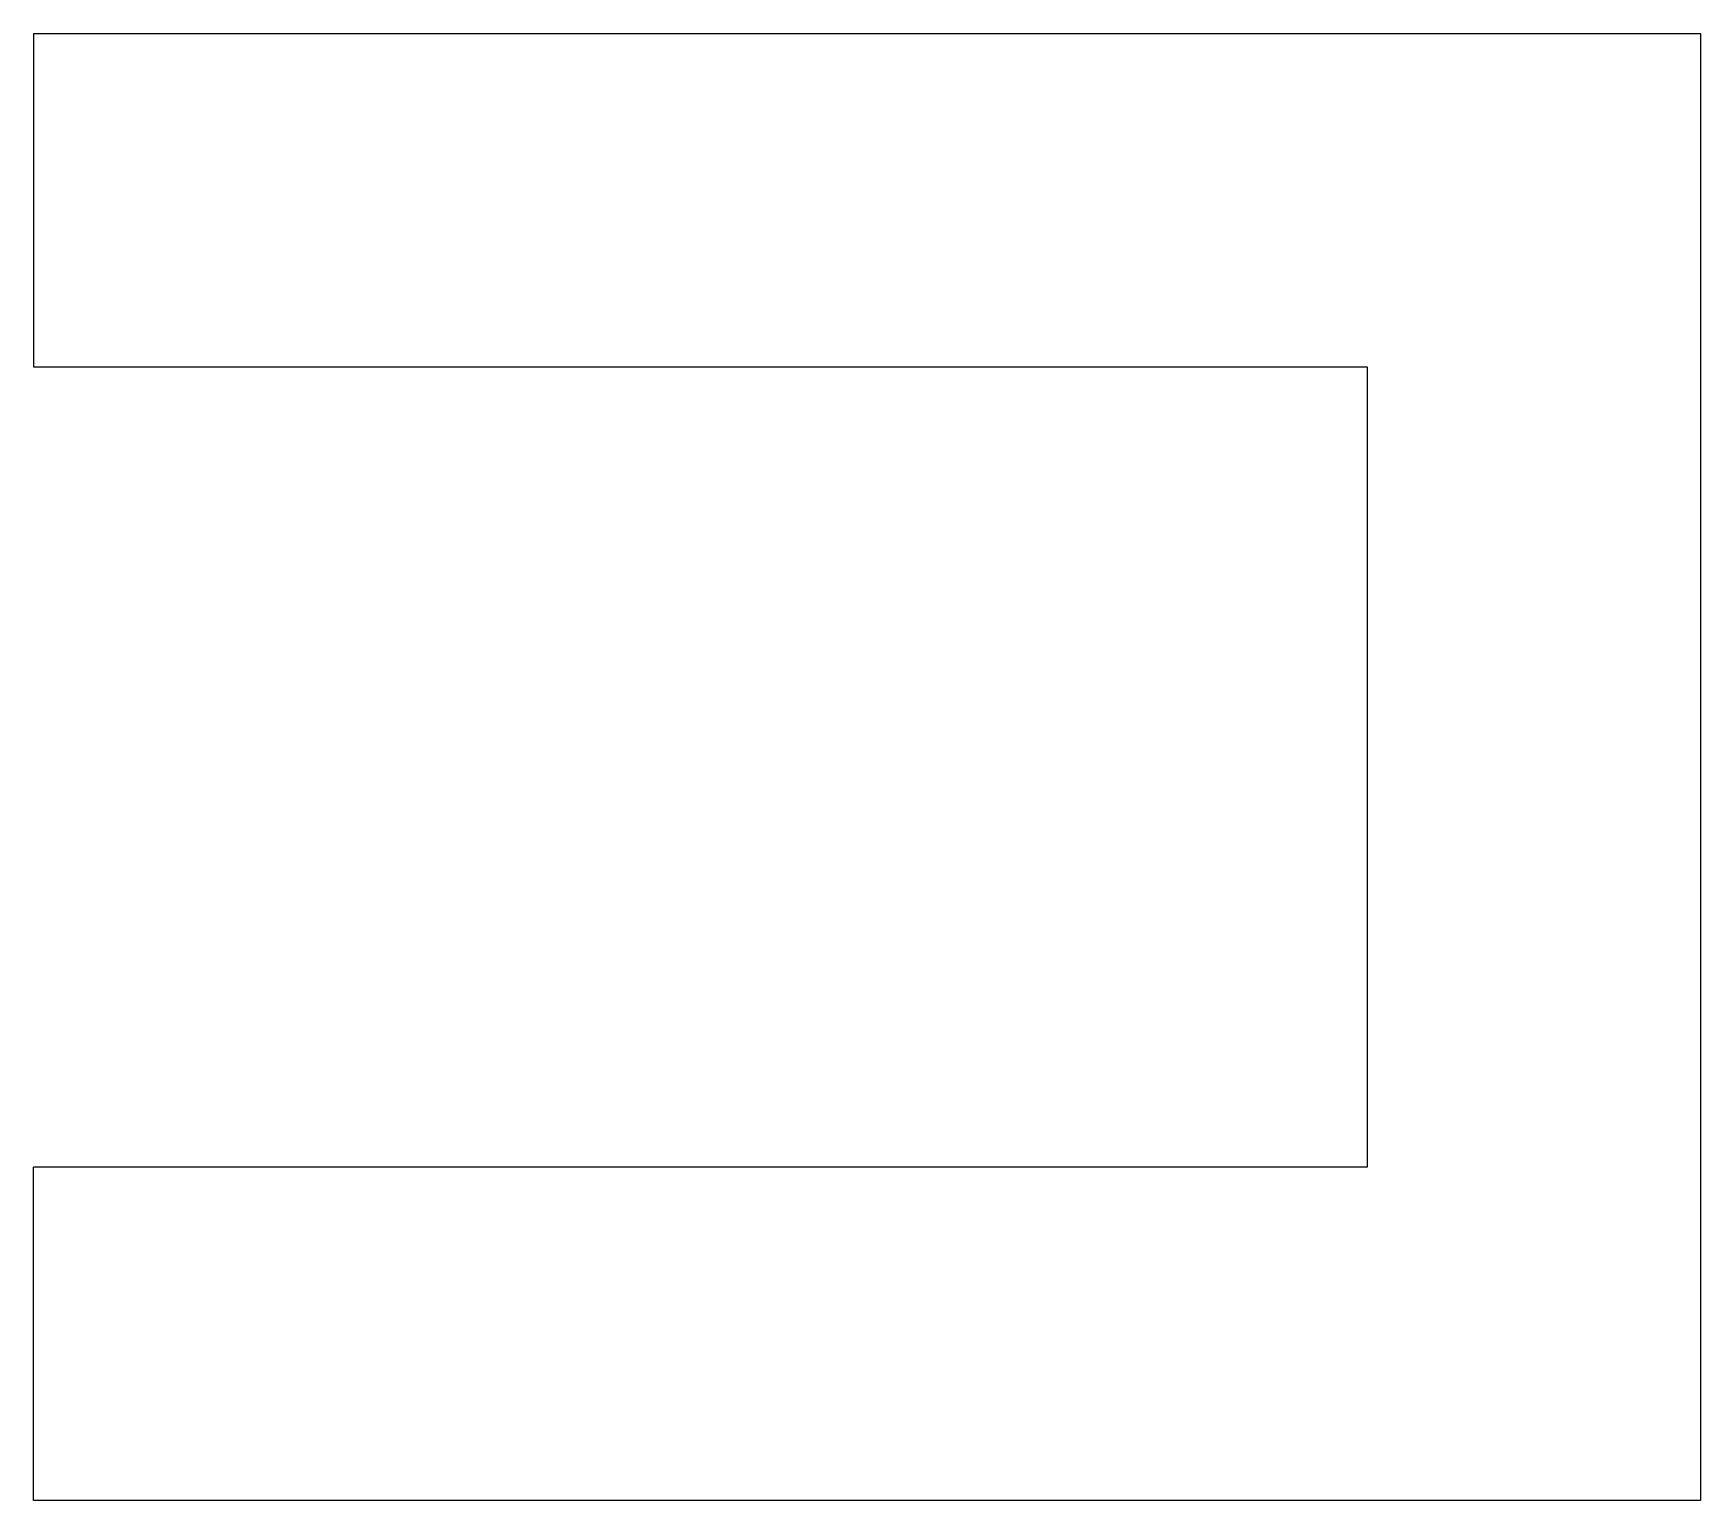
# Model space of a CAD drawing. Header units: metres. Extents: x 0 to 25, y -11 to 11.
import ezdxf

# ---------------------------------------------------------------- set-up
doc = ezdxf.new("R2010")
doc.units = ezdxf.units.M

msp = doc.modelspace()

# ---------------------------------------------------------------- linework, layer by layer
for points in [[(0, 11), (0.5, 11), (1, 11), (1.5, 11), (2, 11), (2.5, 11), (3, 11), (3.5, 11), (4, 11), (4.5, 11), (5, 11), (5.5, 11), (6, 11), (6.5, 11), (7, 11), (7.5, 11), (8, 11), (8.5, 11), (9, 11), (9.5, 11), (10, 11), (10.5, 11), (11, 11), (11.5, 11), (12, 11), (12.5, 11), (13, 11), (13.5, 11), (14, 11), (14.5, 11), (15, 11), (15.5, 11), (16, 11), (16.5, 11), (17, 11), (17.5, 11), (18, 11), (18.5, 11), (19, 11), (19.5, 11), (20, 11), (20.5, 11), (21, 11), (21.5, 11), (22, 11), (22.5, 11), (23, 11), (23.5, 11), (24, 11), (24.5, 11), (25, 11)], [(0, 11), (0, 10.9), (0, 10.8), (0, 10.7), (0, 10.6), (0, 10.5), (0, 10.4), (0, 10.3), (0, 10.2), (0, 10.1), (0, 10), (0, 9.9), (0, 9.8), (0, 9.7), (0, 9.6), (0, 9.5), (0, 9.4), (0, 9.3), (0, 9.2), (0, 9.1), (0, 9), (0, 8.9), (0, 8.8), (0, 8.7), (0, 8.6), (0, 8.5), (0, 8.4), (0, 8.3), (0, 8.2), (0, 8.1), (0, 8), (0, 7.9), (0, 7.8), (0, 7.7), (0, 7.6), (0, 7.5), (0, 7.4), (0, 7.3), (0, 7.2), (0, 7.1), (0, 7), (0, 6.9), (0, 6.8), (0, 6.7), (0, 6.6), (0, 6.5), (0, 6.4), (0, 6.3), (0, 6.2), (0, 6.1), (0, 6)], [(25, 11), (25, 10.56), (25, 10.12), (25, 9.68), (25, 9.24), (25, 8.8), (25, 8.36), (25, 7.92), (25, 7.48), (25, 7.04), (25, 6.6), (25, 6.16), (25, 5.72), (25, 5.28), (25, 4.84), (25, 4.4), (25, 3.96), (25, 3.52), (25, 3.08), (25, 2.64), (25, 2.2), (25, 1.76), (25, 1.32), (25, 0.88), (25, 0.44), (25, 0), (25, -0.44), (25, -0.88), (25, -1.32), (25, -1.76), (25, -2.2), (25, -2.64), (25, -3.08), (25, -3.52), (25, -3.96), (25, -4.4), (25, -4.84), (25, -5.28), (25, -5.72), (25, -6.16), (25, -6.6), (25, -7.04), (25, -7.48), (25, -7.92), (25, -8.36), (25, -8.8), (25, -9.24), (25, -9.68), (25, -10.12), (25, -10.56), (25, -11)], [(0, 6), (0.4, 6), (0.8, 6), (1.2, 6), (1.6, 6), (2, 6), (2.4, 6), (2.8, 6), (3.2, 6), (3.6, 6), (4, 6), (4.4, 6), (4.8, 6), (5.2, 6), (5.6, 6), (6, 6), (6.4, 6), (6.8, 6), (7.2, 6), (7.6, 6), (8, 6), (8.4, 6), (8.8, 6), (9.2, 6), (9.6, 6), (10, 6), (10.4, 6), (10.8, 6), (11.2, 6), (11.6, 6), (12, 6), (12.4, 6), (12.8, 6), (13.2, 6), (13.6, 6), (14, 6), (14.4, 6), (14.8, 6), (15.2, 6), (15.6, 6), (16, 6), (16.4, 6), (16.8, 6), (17.2, 6), (17.6, 6), (18, 6), (18.4, 6), (18.8, 6), (19.2, 6), (19.6, 6), (20, 6)], [(20, 6), (20, 5.76), (20, 5.52), (20, 5.28), (20, 5.04), (20, 4.8), (20, 4.56), (20, 4.32), (20, 4.08), (20, 3.84), (20, 3.6), (20, 3.36), (20, 3.12), (20, 2.88), (20, 2.64), (20, 2.4), (20, 2.16), (20, 1.92), (20, 1.68), (20, 1.44), (20, 1.2), (20, 0.96), (20, 0.72), (20, 0.48), (20, 0.24), (20, 0), (20, -0.24), (20, -0.48), (20, -0.72), (20, -0.96), (20, -1.2), (20, -1.44), (20, -1.68), (20, -1.92), (20, -2.16), (20, -2.4), (20, -2.64), (20, -2.88), (20, -3.12), (20, -3.36), (20, -3.6), (20, -3.84), (20, -4.08), (20, -4.32), (20, -4.56), (20, -4.8), (20, -5.04), (20, -5.28), (20, -5.52), (20, -5.76), (20, -6)], [(20, -6), (19.6, -6), (19.2, -6), (18.8, -6), (18.4, -6), (18, -6), (17.6, -6), (17.2, -6), (16.8, -6), (16.4, -6), (16, -6), (15.6, -6), (15.2, -6), (14.8, -6), (14.4, -6), (14, -6), (13.6, -6), (13.2, -6), (12.8, -6), (12.4, -6), (12, -6), (11.6, -6), (11.2, -6), (10.8, -6), (10.4, -6), (10, -6), (9.6, -6), (9.2, -6), (8.8, -6), (8.4, -6), (8, -6), (7.6, -6), (7.2, -6), (6.8, -6), (6.4, -6), (6, -6), (5.6, -6), (5.2, -6), (4.8, -6), (4.4, -6), (4, -6), (3.6, -6), (3.2, -6), (2.8, -6), (2.4, -6), (2, -6), (1.6, -6), (1.2, -6), (0.8, -6), (0.4, -6), (0, -6)], [(0, -11), (0, -10.9), (0, -10.8), (0, -10.7), (0, -10.6), (0, -10.5), (0, -10.4), (0, -10.3), (0, -10.2), (0, -10.1), (0, -10), (0, -9.9), (0, -9.8), (0, -9.7), (0, -9.6), (0, -9.5), (0, -9.4), (0, -9.3), (0, -9.2), (0, -9.1), (0, -9), (0, -8.9), (0, -8.8), (0, -8.7), (0, -8.6), (0, -8.5), (0, -8.4), (0, -8.3), (0, -8.2), (0, -8.1), (0, -8), (0, -7.9), (0, -7.8), (0, -7.7), (0, -7.6), (0, -7.5), (0, -7.4), (0, -7.3), (0, -7.2), (0, -7.1), (0, -7), (0, -6.9), (0, -6.8), (0, -6.7), (0, -6.6), (0, -6.5), (0, -6.4), (0, -6.3), (0, -6.2), (0, -6.1), (0, -6)], [(25, -11), (24.5, -11), (24, -11), (23.5, -11), (23, -11), (22.5, -11), (22, -11), (21.5, -11), (21, -11), (20.5, -11), (20, -11), (19.5, -11), (19, -11), (18.5, -11), (18, -11), (17.5, -11), (17, -11), (16.5, -11), (16, -11), (15.5, -11), (15, -11), (14.5, -11), (14, -11), (13.5, -11), (13, -11), (12.5, -11), (12, -11), (11.5, -11), (11, -11), (10.5, -11), (10, -11), (9.5, -11), (9, -11), (8.5, -11), (8, -11), (7.5, -11), (7, -11), (6.5, -11), (6, -11), (5.5, -11), (5, -11), (4.5, -11), (4, -11), (3.5, -11), (3, -11), (2.5, -11), (2, -11), (1.5, -11), (1, -11), (0.5, -11), (0, -11)]]:
    msp.add_lwpolyline(points)

doc.saveas('drawing.dxf')
